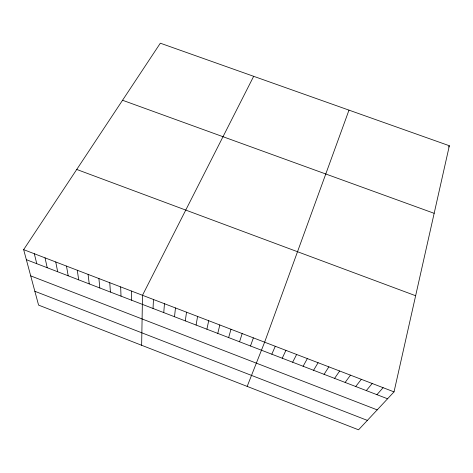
<?xml version="1.0" encoding="UTF-8"?>
<svg xmlns="http://www.w3.org/2000/svg" width="473" height="473" viewBox="0 0 473 473"><rect width="100%" height="100%" fill="white"/><g stroke="black" fill="none" stroke-linecap="round" stroke-linejoin="round"><path stroke-width="0.71" d="M141.646 345.272L142.497 295.282L253.67 76.313M153.039 308.473L153.459 299.492M163.764 312.6L164.456 303.713M174.513 316.739L175.471 307.947M185.286 320.889L186.522 312.192M196.088 325.046L197.596 316.443M206.914 329.214L208.694 320.706M394.027 391.88L449.35 145.749L160.329 43.191L23.65 249.643L38.579 305.109L358.552 429.809L394.027 391.88L23.65 249.643M217.769 333.394L219.827 324.981M228.648 337.586L230.984 329.267M239.557 341.784L242.17 333.56M250.495 345.994L253.38 337.87M348.991 110.138L264.626 342.186L247.166 386.4M271.827 354.212L275.268 346.271M282.227 358.215L285.934 350.369M292.651 362.229L296.63 354.478M303.104 366.256L307.349 358.593M313.575 370.288L318.093 362.72M448.593 147.008L449.35 145.749M324.07 374.332L328.865 366.853M334.594 378.382L339.661 371.003M345.142 382.444L350.481 375.16M355.714 386.512L361.331 379.322M366.309 390.592L372.204 383.497M376.928 394.683L383.1 387.683M122.548 100.258L434.161 213.317M76.738 169.458L415.637 295.731M26.352 259.689L387.576 398.78M30.715 275.883L377.194 409.878M34.854 291.279L367.361 420.391M34.322 253.741L36.77 263.698M45.018 257.85L47.217 267.718M55.743 261.965L57.682 271.75M66.498 266.098L68.177 275.794M77.27 270.237L78.695 279.845M88.079 274.381L89.243 283.901M98.91 278.544L99.809 287.974M109.766 282.712L110.404 292.054M120.65 286.892L121.023 296.139M131.559 291.084L131.671 300.243"/></g></svg>
